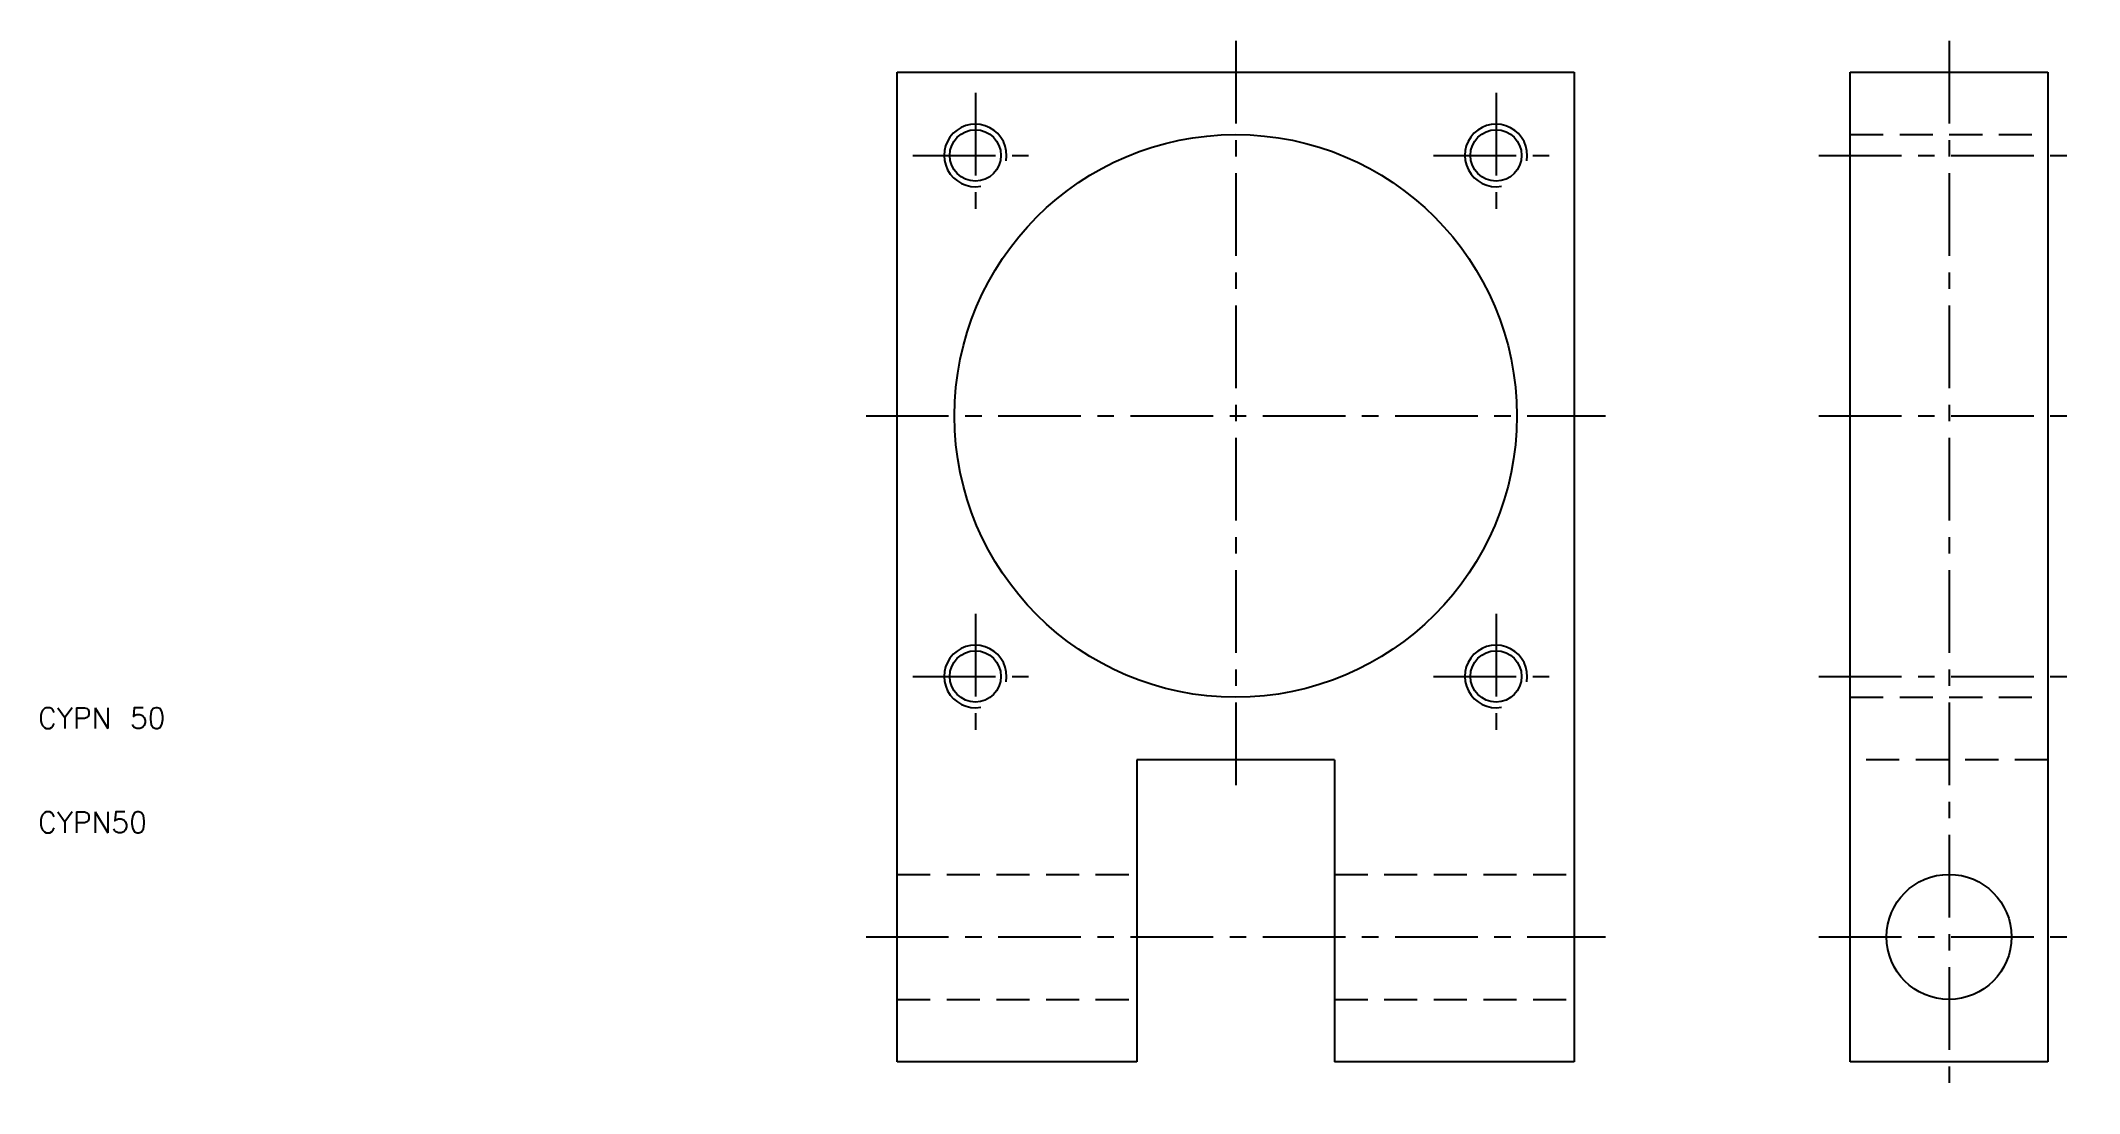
# Model space of a CAD drawing. Extents: x 10 to 206, y -15 to 86.
import ezdxf

# ---------------------------------------------------------------- set-up
doc = ezdxf.new("R2010")
doc.units = 0
doc.header["$LTSCALE"] = 0.25
doc.linetypes.add('CENTER', pattern=[50.8, 31.75, -6.35, 6.35, -6.35])
doc.linetypes.add('DASHED', pattern=[19.05, 12.7, -6.35])
doc.layers.get('0').update_dxf_attribs({"linetype": 'CONTINUOUS'})
doc.layers.add('CENTER', color=1, linetype='CENTER')
doc.styles.get("Standard").update_dxf_attribs({"font": 'txt.shx', "bigfont": 'extfont.shx'})

msp = doc.modelspace()

# ---------------------------------------------------------------- linework, layer by layer
for p, q in [((92.5, -12), (92.5, 83)), ((92.5, 83), (157.5, 83)), ((157.5, 83), (157.5, -12)), ((184, -12), (184, 83)), ((184, 83), (203, 83)), ((203, 83), (203, -12)), ((115.5, 17), (115.5, -12)), ((134.5, 17), (115.5, 17)), ((134.5, 17), (134.5, -12)), ((115.5, -12), (92.5, -12)), ((157.5, -12), (134.5, -12)), ((203, -12), (184, -12))]:
    msp.add_line(p, q)
at = {"color": 3, "linetype": 'DASHED'}
for p, q in [((184, 77), (203, 77)), ((184, 23), (203, 23)), ((203, 17), (184, 17)), ((92.5, 6), (115.5, 6)), ((134.5, 6), (157.5, 6)), ((92.5, -6), (115.5, -6)), ((134.5, -6), (157.5, -6))]:
    msp.add_line(p, q, dxfattribs=at)
for centre, radius in [((100, 75), 2.46), ((125, 50), 27), ((150, 75), 2.46), ((100, 25), 2.46), ((150, 25), 2.46), ((193.5, 0), 6)]:
    msp.add_circle(centre, radius)
at = {"color": 3}
for centre in [(100, 75), (150, 75), (100, 25), (150, 25)]:
    msp.add_arc(centre, 3, 350, 280, dxfattribs=at)
at = {"layer": 'CENTER', "color": 1, "linetype": 'CENTER'}
for p, q in [((125, 86), (125, 14)), ((193.5, 86), (193.5, -15)), ((100, 81), (100, 69)), ((150, 81), (150, 69)), ((94, 75), (106, 75)), ((144, 75), (156, 75)), ((181, 75), (206, 75)), ((89.5, 50), (160.5, 50)), ((181, 50), (206, 50)), ((100, 31), (100, 19)), ((150, 31), (150, 19)), ((94, 25), (106, 25)), ((144, 25), (156, 25)), ((181, 25), (206, 25)), ((89.5, 0), (160.5, 0)), ((181, 0), (206, 0))]:
    msp.add_line(p, q, dxfattribs=at)

# ---------------------------------------------------------------- texts
for s, p in [('CYPN 50', (10, 20)), ('CYPN50', (10, 10))]:
    msp.add_text(s, height=2).set_placement(p)

doc.saveas('drawing.dxf')
